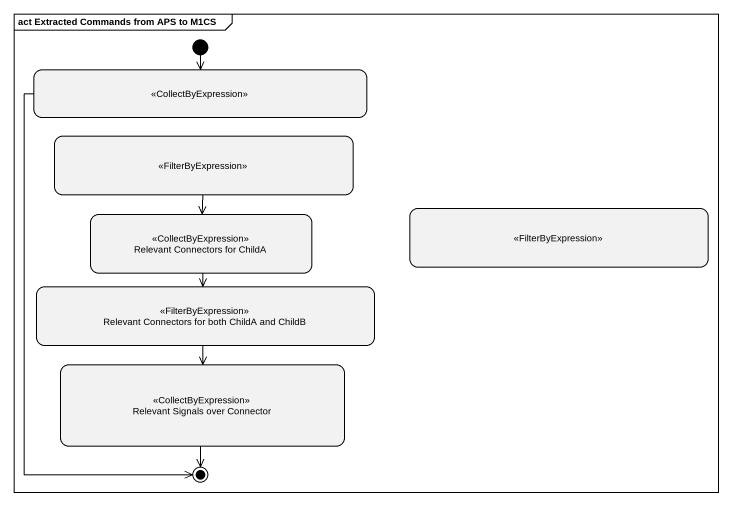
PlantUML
@startuml
mainframe act Extracted Commands from APS to M1CS
hide empty description
state " " as state1 <<CollectByExpression>>
state " " as state2 <<FilterByExpression>>
state "Relevant Connectors for ChildA" as Relevant_Connectors_for <<CollectByExpression>>
state " " as state3 <<FilterByExpression>>
state "Relevant Connectors for both ChildA and ChildB" as Relevant_Connectors_for_2 <<FilterByExpression>>
state "Relevant Signals over Connector" as Relevant_Signals_over <<CollectByExpression>>
[*] --> state1
state2 --> Relevant_Connectors_for
Relevant_Connectors_for --> Relevant_Connectors_for_2
Relevant_Connectors_for_2 --> Relevant_Signals_over
state1 --> [*]
Relevant_Signals_over --> [*]
@enduml
